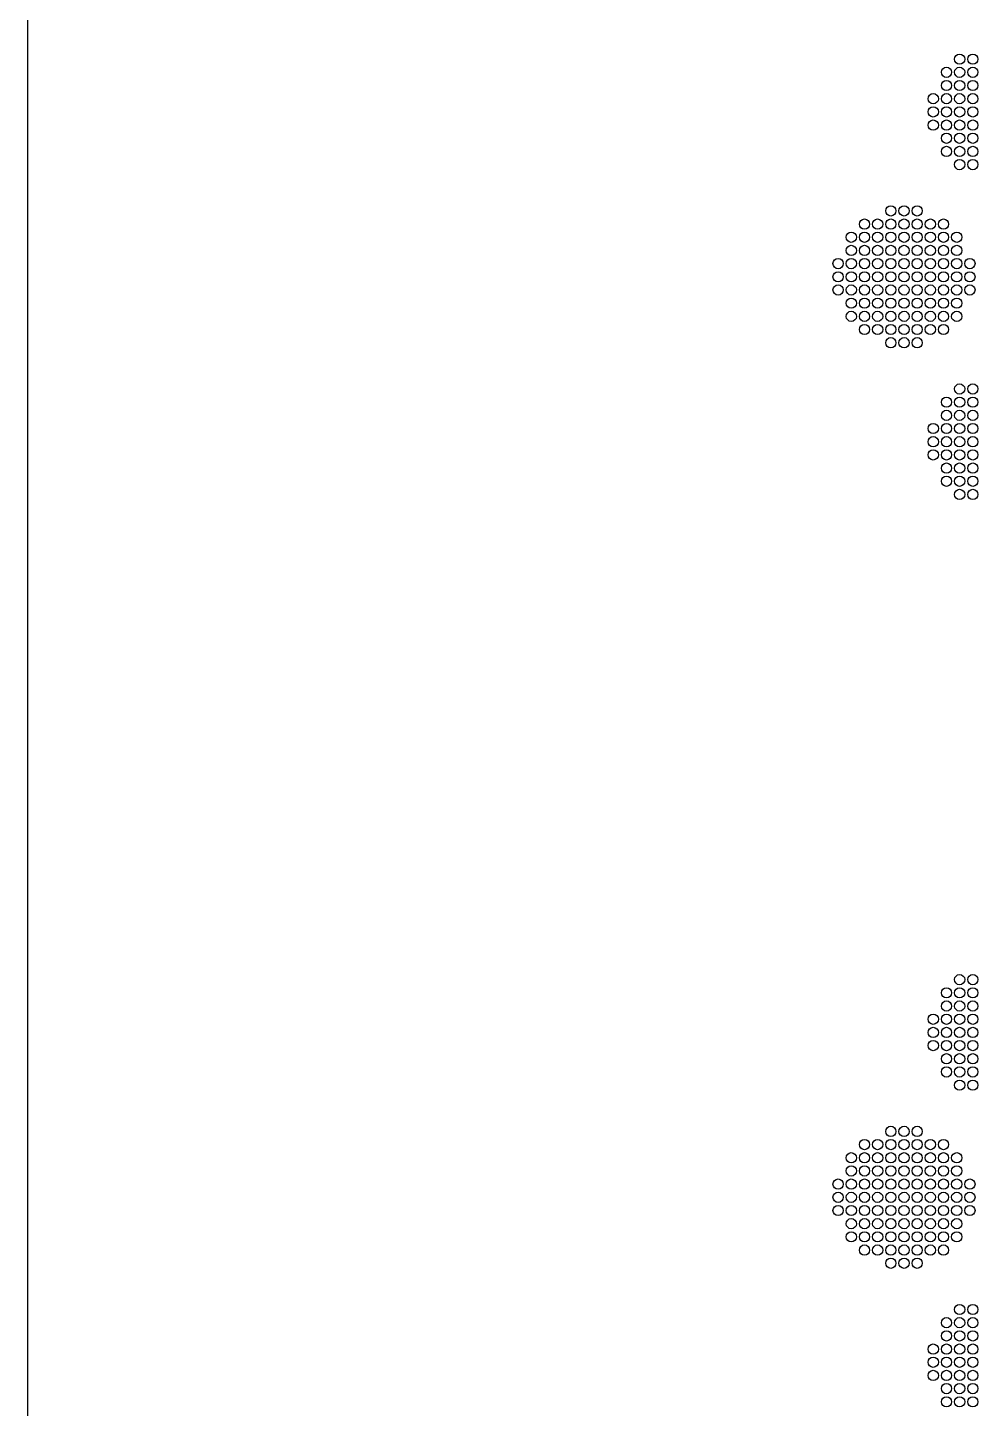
# Model space of a CAD drawing. Extents: x -49 to 54, y -38 to 38.
# Drawn here: x -49.4 to -42.9, y 18.98 to 28.41 of the extents above; entities that cross this region are included whole.
import ezdxf

# ---------------------------------------------------------------- set-up
doc = ezdxf.new("R2010")
doc.units = 0
doc.layers.add('LOWER_ELECTRODE', color=1, linetype='CONTINUOUS')
doc.layers.add('OUTLINE', color=7, linetype='CONTINUOUS')

msp = doc.modelspace()

# ---------------------------------------------------------------- linework, layer by layer
at = {"layer": 'LOWER_ELECTRODE'}
for centre in [(-43.0339, 28.1916), (-42.9439, 28.1916), (-43.1239, 28.1016), (-43.0339, 28.1016), (-42.9439, 28.1016), (-43.1239, 28.0116), (-43.0339, 28.0116), (-42.9439, 28.0116), (-43.2139, 27.9216), (-43.1239, 27.9216), (-43.0339, 27.9216), (-42.9439, 27.9216), (-43.2139, 27.8316), (-43.1239, 27.8316), (-43.0339, 27.8316), (-42.9439, 27.8316), (-43.2139, 27.7416), (-43.1239, 27.7416), (-43.0339, 27.7416), (-42.9439, 27.7416), (-43.1239, 27.6516), (-43.0339, 27.6516), (-42.9439, 27.6516), (-43.1239, 27.5616), (-43.0339, 27.5616), (-42.9439, 27.5616), (-43.0339, 27.4716), (-42.9439, 27.4716), (-43.5039, 27.1558), (-43.4139, 27.1558), (-43.3239, 27.1558), (-43.6839, 27.0658), (-43.5939, 27.0658), (-43.5039, 27.0658), (-43.4139, 27.0658), (-43.3239, 27.0658), (-43.2339, 27.0658), (-43.1439, 27.0658), (-43.7739, 26.9758), (-43.6839, 26.9758), (-43.5939, 26.9758), (-43.5039, 26.9758), (-43.4139, 26.9758), (-43.3239, 26.9758), (-43.2339, 26.9758), (-43.1439, 26.9758), (-43.0539, 26.9758), (-43.7739, 26.8858), (-43.6839, 26.8858), (-43.5939, 26.8858), (-43.5039, 26.8858), (-43.4139, 26.8858), (-43.3239, 26.8858), (-43.2339, 26.8858), (-43.1439, 26.8858), (-43.0539, 26.8858), (-43.8639, 26.7958), (-43.7739, 26.7958), (-43.6839, 26.7958), (-43.5939, 26.7958), (-43.5039, 26.7958), (-43.4139, 26.7958), (-43.3239, 26.7958), (-43.2339, 26.7958), (-43.1439, 26.7958), (-43.0539, 26.7958), (-42.9639, 26.7958), (-43.8639, 26.7058), (-43.7739, 26.7058), (-43.6839, 26.7058), (-43.5939, 26.7058), (-43.5039, 26.7058), (-43.4139, 26.7058), (-43.3239, 26.7058), (-43.2339, 26.7058), (-43.1439, 26.7058), (-43.0539, 26.7058), (-42.9639, 26.7058), (-43.8639, 26.6158), (-43.7739, 26.6158), (-43.6839, 26.6158), (-43.5939, 26.6158), (-43.5039, 26.6158), (-43.4139, 26.6158), (-43.3239, 26.6158), (-43.2339, 26.6158), (-43.1439, 26.6158), (-43.0539, 26.6158), (-42.9639, 26.6158), (-43.7739, 26.5258), (-43.6839, 26.5258), (-43.5939, 26.5258), (-43.5039, 26.5258), (-43.4139, 26.5258), (-43.3239, 26.5258), (-43.2339, 26.5258), (-43.1439, 26.5258), (-43.0539, 26.5258), (-43.7739, 26.4358), (-43.6839, 26.4358), (-43.5939, 26.4358), (-43.5039, 26.4358), (-43.4139, 26.4358), (-43.3239, 26.4358), (-43.2339, 26.4358), (-43.1439, 26.4358), (-43.0539, 26.4358), (-43.6839, 26.3458), (-43.5939, 26.3458), (-43.5039, 26.3458), (-43.4139, 26.3458), (-43.3239, 26.3458), (-43.2339, 26.3458), (-43.1439, 26.3458), (-43.5039, 26.2558), (-43.4139, 26.2558), (-43.3239, 26.2558), (-43.0339, 25.94), (-42.9439, 25.94), (-43.1239, 25.85), (-43.0339, 25.85), (-42.9439, 25.85), (-43.1239, 25.76), (-43.0339, 25.76), (-42.9439, 25.76), (-43.2139, 25.67), (-43.1239, 25.67), (-43.0339, 25.67), (-42.9439, 25.67), (-43.2139, 25.58), (-43.1239, 25.58), (-43.0339, 25.58), (-42.9439, 25.58), (-43.2139, 25.49), (-43.1239, 25.49), (-43.0339, 25.49), (-42.9439, 25.49), (-43.1239, 25.4), (-43.0339, 25.4), (-42.9439, 25.4), (-43.1239, 25.31), (-43.0339, 25.31), (-42.9439, 25.31), (-43.0339, 25.22), (-42.9439, 25.22), (-43.0339, 21.9079), (-42.9439, 21.9079), (-43.1239, 21.8179), (-43.0339, 21.8179), (-42.9439, 21.8179), (-43.1239, 21.7279), (-43.0339, 21.7279), (-42.9439, 21.7279), (-43.2139, 21.6379), (-43.1239, 21.6379), (-43.0339, 21.6379), (-42.9439, 21.6379), (-43.2139, 21.5479), (-43.2139, 21.4579), (-43.1239, 21.5479), (-43.1239, 21.4579), (-43.0339, 21.5479), (-43.0339, 21.4579), (-42.9439, 21.5479), (-42.9439, 21.4579), (-43.1239, 21.3679), (-43.0339, 21.3679), (-42.9439, 21.3679), (-43.1239, 21.2779), (-43.0339, 21.2779), (-42.9439, 21.2779), (-43.0339, 21.1879), (-42.9439, 21.1879), (-43.5039, 20.8721), (-43.4139, 20.8721), (-43.3239, 20.8721), (-43.6839, 20.7821), (-43.5939, 20.7821), (-43.5039, 20.7821), (-43.4139, 20.7821), (-43.3239, 20.7821), (-43.2339, 20.7821), (-43.1439, 20.7821), (-43.7739, 20.6921), (-43.6839, 20.6921), (-43.5939, 20.6921), (-43.5039, 20.6921), (-43.4139, 20.6921), (-43.3239, 20.6921), (-43.2339, 20.6921), (-43.1439, 20.6921), (-43.0539, 20.6921), (-43.7739, 20.6021), (-43.6839, 20.6021), (-43.5939, 20.6021), (-43.5039, 20.6021), (-43.4139, 20.6021), (-43.3239, 20.6021), (-43.2339, 20.6021), (-43.1439, 20.6021), (-43.0539, 20.6021), (-43.8639, 20.5121), (-43.8639, 20.4221), (-43.7739, 20.5121), (-43.7739, 20.4221), (-43.6839, 20.5121), (-43.6839, 20.4221), (-43.5939, 20.5121), (-43.5939, 20.4221), (-43.5039, 20.5121), (-43.5039, 20.4221), (-43.4139, 20.5121), (-43.4139, 20.4221), (-43.3239, 20.5121), (-43.3239, 20.4221), (-43.2339, 20.5121), (-43.2339, 20.4221), (-43.1439, 20.5121), (-43.1439, 20.4221), (-43.0539, 20.5121), (-43.0539, 20.4221), (-42.9639, 20.5121), (-42.9639, 20.4221), (-43.8639, 20.3321), (-43.7739, 20.3321), (-43.6839, 20.3321), (-43.5939, 20.3321), (-43.5039, 20.3321), (-43.4139, 20.3321), (-43.3239, 20.3321), (-43.2339, 20.3321), (-43.1439, 20.3321), (-43.0539, 20.3321), (-42.9639, 20.3321), (-43.7739, 20.2421), (-43.6839, 20.2421), (-43.5939, 20.2421), (-43.5039, 20.2421), (-43.4139, 20.2421), (-43.3239, 20.2421), (-43.2339, 20.2421), (-43.1439, 20.2421), (-43.0539, 20.2421), (-43.7739, 20.1521), (-43.6839, 20.1521), (-43.5939, 20.1521), (-43.5039, 20.1521), (-43.4139, 20.1521), (-43.3239, 20.1521), (-43.2339, 20.1521), (-43.1439, 20.1521), (-43.0539, 20.1521), (-43.6839, 20.0621), (-43.5939, 20.0621), (-43.5039, 20.0621), (-43.4139, 20.0621), (-43.3239, 20.0621), (-43.2339, 20.0621), (-43.1439, 20.0621), (-43.5039, 19.9721), (-43.4139, 19.9721), (-43.3239, 19.9721), (-43.0339, 19.6562), (-42.9439, 19.6562), (-43.1239, 19.5662), (-43.1239, 19.4762), (-43.0339, 19.5662), (-43.0339, 19.4762), (-42.9439, 19.5662), (-42.9439, 19.4762), (-43.2139, 19.3862), (-43.1239, 19.3862), (-43.0339, 19.3862), (-42.9439, 19.3862), (-43.2139, 19.2962), (-43.1239, 19.2962), (-43.0339, 19.2962), (-42.9439, 19.2962), (-43.2139, 19.2062), (-43.1239, 19.2062), (-43.0339, 19.2062), (-42.9439, 19.2062), (-43.1239, 19.1162), (-43.0339, 19.1162), (-42.9439, 19.1162), (-43.1239, 19.0262), (-43.0339, 19.0262), (-42.9439, 19.0262)]:
    msp.add_circle(centre, 0.035, dxfattribs=at)
at = {"layer": 'OUTLINE'}
msp.add_lwpolyline([(-49.4, -36.45, -0.414214), (-47.85, -38), (52.85, -38, -0.414214), (54.4, -36.45), (54.4, -28), (51.4, -28), (51.4, 28), (54.4, 28), (54.4, 36.45, -0.414214), (52.85, 38), (-47.85, 38, -0.414214), (-49.4, 36.45)], format="xyb", close=True, dxfattribs=at)

doc.saveas('drawing.dxf')
